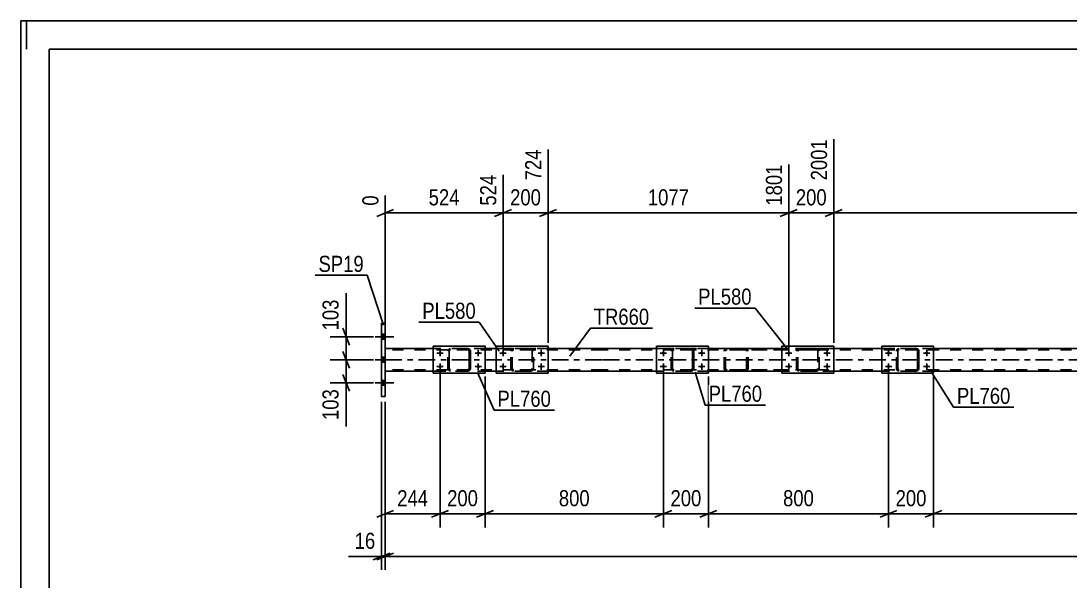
# Model space of a CAD drawing. Header units: millimetres. Extents: x -49 to 792, y -420 to 174.
# Drawn here: x -49.1 to 137.5, y 74.2 to 173.7 of the extents above; entities that cross this region are included whole.
import ezdxf

# ---------------------------------------------------------------- set-up
doc = ezdxf.new("R2010")
doc.units = ezdxf.units.MM
doc.linetypes.add('DXK_LINE_DOT2', pattern=[3.9198, 1.9599, -1.9599])
doc.linetypes.add('DXK_LINE_DOT3', pattern=[5.9187, 2.979, -0.9799, 0.9799, -0.9799])
doc.styles.add('Arial Narrow', font='ARIALN.TTF', dxfattribs={"height": 0.2})

# ---------------------------------------------------------------- blocks, each defined once
blk = doc.blocks.new('Unknown-122570535-1133')
at = {"color": 5, "linetype": 'Continuous'}
for p, q in [((791.91, 173.75), (-49.09, 173.75)), ((-49.09, 173.75), (-49.09, -420.25)), ((-48.09, 168.75), (-48.09, 173.75)), ((786.91, 168.75), (-44.09, 168.75)), ((-44.09, 168.75), (-44.09, -415.25))]:
    blk.add_line(p, q, dxfattribs=at)
blk = doc.blocks.new('Part-122570535-3945 - 3943')
at = {"color": 7, "linetype": 'DXK_LINE_DOT2'}
for p, q in [((37.96, 115.04), (38, 115.22)), ((38, 115.22), (37.96, 115.04)), ((37.96, 112), (37.96, 115.04)), ((38.2, 115.04), (38.22, 115.13)), ((38.2, 112), (38.2, 115.04)), ((38.22, 115.13), (38.27, 115.21)), ((38.26, 115.48), (38.44, 115.52)), ((38.44, 115.52), (38.26, 115.48)), ((38.27, 115.21), (38.35, 115.26)), ((38.35, 115.26), (38.44, 115.28)), ((41.48, 115.52), (38.44, 115.52)), ((41.48, 115.28), (38.44, 115.28)), ((41.48, 115.52), (41.67, 115.48)), ((41.67, 115.48), (41.48, 115.52)), ((41.48, 115.28), (41.58, 115.26)), ((41.58, 115.26), (41.65, 115.21)), ((41.65, 115.21), (41.71, 115.13)), ((41.71, 115.13), (41.72, 115.04)), ((41.72, 115.04), (41.72, 112)), ((41.93, 115.22), (41.96, 115.04)), ((41.96, 115.04), (41.93, 115.22)), ((41.96, 112), (41.96, 115.04)), ((38, 111.81), (37.96, 112)), ((37.96, 112), (38, 111.81)), ((38.22, 111.91), (38.2, 112)), ((41.72, 112), (41.71, 111.91)), ((41.96, 112), (41.93, 111.81)), ((41.93, 111.81), (41.96, 112)), ((38.27, 111.83), (38.22, 111.91)), ((38.44, 111.52), (38.26, 111.55)), ((38.26, 111.55), (38.44, 111.52)), ((38.35, 111.78), (38.27, 111.83)), ((38.44, 111.76), (38.35, 111.78)), ((41.48, 111.76), (38.44, 111.76)), ((41.48, 111.52), (38.44, 111.52)), ((41.58, 111.78), (41.48, 111.76)), ((41.67, 111.55), (41.48, 111.52)), ((41.48, 111.52), (41.67, 111.55)), ((41.65, 111.83), (41.58, 111.78)), ((41.71, 111.91), (41.65, 111.83))]:
    blk.add_line(p, q, dxfattribs=at)
at = {"color": 7, "linetype": 'DXK_LINE_DOT3'}
blk.add_line((39.96, 113.52), (39.96, 113.52), dxfattribs=at)
at = {"color": 7, "linetype": 'DXK_LINE_DOT2'}
for centre, start, end in [((38.44, 115.04), 112.5, 157.5), ((38.44, 115.04), 112.5, 157.5), ((41.48, 115.04), 22.5, 67.5), ((41.48, 115.04), 22.5, 67.5), ((38.44, 112), 202.5, 247.5), ((38.44, 112), 202.5, 247.5), ((41.48, 112), 292.5, 337.5), ((41.48, 112), 292.5, 337.5)]:
    blk.add_arc(centre, 0.48, start, end, dxfattribs=at)
blk = doc.blocks.new('Part-122570535-3994 - 3943')
at = {"color": 2, "linetype": 'Continuous'}
for p, q in [((86.13, 115.92), (86.13, 111.12)), ((86.13, 115.92), (95.33, 115.92)), ((95.33, 115.92), (95.33, 111.12)), ((86.13, 111.12), (95.33, 111.12))]:
    blk.add_line(p, q, dxfattribs=at)
blk = doc.blocks.new('Part-122570535-3995 - 3943')
at = {"color": 7, "linetype": 'DXK_LINE_DOT2'}
for p, q in [((88.73, 115.04), (88.77, 115.22)), ((88.77, 115.22), (88.73, 115.04)), ((88.73, 112), (88.73, 115.04)), ((88.97, 115.04), (88.99, 115.13)), ((88.97, 112), (88.97, 115.04)), ((88.99, 115.13), (89.04, 115.21)), ((89.03, 115.48), (89.21, 115.52)), ((89.21, 115.52), (89.03, 115.48)), ((89.04, 115.21), (89.12, 115.26)), ((89.12, 115.26), (89.21, 115.28)), ((92.25, 115.52), (89.21, 115.52)), ((92.25, 115.28), (89.21, 115.28)), ((92.25, 115.52), (92.43, 115.48)), ((92.43, 115.48), (92.25, 115.52)), ((92.25, 115.28), (92.34, 115.26)), ((92.34, 115.26), (92.42, 115.21)), ((92.42, 115.21), (92.47, 115.13)), ((92.47, 115.13), (92.49, 115.04)), ((92.49, 115.04), (92.49, 112)), ((92.69, 115.22), (92.73, 115.04)), ((92.73, 115.04), (92.69, 115.22)), ((92.73, 112), (92.73, 115.04)), ((88.77, 111.81), (88.73, 112)), ((88.73, 112), (88.77, 111.81)), ((88.99, 111.91), (88.97, 112)), ((92.49, 112), (92.47, 111.91)), ((92.73, 112), (92.69, 111.81)), ((92.69, 111.81), (92.73, 112)), ((89.04, 111.83), (88.99, 111.91)), ((89.21, 111.52), (89.03, 111.55)), ((89.03, 111.55), (89.21, 111.52)), ((89.12, 111.78), (89.04, 111.83)), ((89.21, 111.76), (89.12, 111.78)), ((92.25, 111.76), (89.21, 111.76)), ((92.25, 111.52), (89.21, 111.52)), ((92.34, 111.78), (92.25, 111.76)), ((92.43, 111.55), (92.25, 111.52)), ((92.25, 111.52), (92.43, 111.55)), ((92.42, 111.83), (92.34, 111.78)), ((92.47, 111.91), (92.42, 111.83))]:
    blk.add_line(p, q, dxfattribs=at)
at = {"color": 7, "linetype": 'DXK_LINE_DOT3'}
blk.add_line((90.73, 113.52), (90.73, 113.52), dxfattribs=at)
at = {"color": 7, "linetype": 'DXK_LINE_DOT2'}
for centre, start, end in [((89.21, 115.04), 112.5, 157.5), ((89.21, 115.04), 112.5, 157.5), ((92.25, 115.04), 22.5, 67.5), ((92.25, 115.04), 22.5, 67.5), ((89.21, 112), 202.5, 247.5), ((89.21, 112), 202.5, 247.5), ((92.25, 112), 292.5, 337.5), ((92.25, 112), 292.5, 337.5)]:
    blk.add_arc(centre, 0.48, start, end, dxfattribs=at)
blk = doc.blocks.new('Bolt-122570535-4012 - 3943')
at = {"linetype": 'Continuous'}
for points in [[(104.78, 114.72), (104.78, 114.78), (104.8, 114.83), (104.83, 114.88), (104.87, 114.93), (104.92, 114.96), (104.97, 114.98), (105.03, 115), (105.09, 115), (105.14, 114.98), (105.2, 114.96), (105.24, 114.93), (105.28, 114.88), (105.31, 114.83), (105.33, 114.78), (105.34, 114.72), (105.33, 114.66), (105.31, 114.6), (105.28, 114.55), (105.24, 114.51), (105.2, 114.48), (105.14, 114.45), (105.09, 114.44), (105.03, 114.44), (104.97, 114.45), (104.92, 114.48), (104.87, 114.51), (104.83, 114.55), (104.8, 114.6), (104.78, 114.66)], [(111.58, 114.72), (111.58, 114.78), (111.6, 114.83), (111.63, 114.88), (111.67, 114.93), (111.72, 114.96), (111.77, 114.98), (111.83, 115), (111.89, 115), (111.94, 114.98), (112, 114.96), (112.04, 114.93), (112.08, 114.88), (112.11, 114.83), (112.13, 114.78), (112.14, 114.72), (112.13, 114.66), (112.11, 114.6), (112.08, 114.55), (112.04, 114.51), (112, 114.48), (111.94, 114.45), (111.89, 114.44), (111.83, 114.44), (111.77, 114.45), (111.72, 114.48), (111.67, 114.51), (111.63, 114.55), (111.6, 114.6), (111.58, 114.66)], [(104.78, 112.32), (104.78, 112.38), (104.8, 112.43), (104.83, 112.48), (104.87, 112.53), (104.92, 112.56), (104.97, 112.58), (105.03, 112.6), (105.09, 112.6), (105.14, 112.58), (105.2, 112.56), (105.24, 112.53), (105.28, 112.48), (105.31, 112.43), (105.33, 112.38), (105.34, 112.32), (105.33, 112.26), (105.31, 112.2), (105.28, 112.15), (105.24, 112.11), (105.2, 112.08), (105.14, 112.05), (105.09, 112.04), (105.03, 112.04), (104.97, 112.05), (104.92, 112.08), (104.87, 112.11), (104.83, 112.15), (104.8, 112.2), (104.78, 112.26)], [(111.58, 112.32), (111.58, 112.38), (111.6, 112.43), (111.63, 112.48), (111.67, 112.53), (111.72, 112.56), (111.77, 112.58), (111.83, 112.6), (111.89, 112.6), (111.94, 112.58), (112, 112.56), (112.04, 112.53), (112.08, 112.48), (112.11, 112.43), (112.13, 112.38), (112.14, 112.32), (112.13, 112.26), (112.11, 112.2), (112.08, 112.15), (112.04, 112.11), (112, 112.08), (111.94, 112.05), (111.89, 112.04), (111.83, 112.04), (111.77, 112.05), (111.72, 112.08), (111.67, 112.11), (111.63, 112.15), (111.6, 112.2), (111.58, 112.26)]]:
    blk.add_hatch(color=1, dxfattribs=at).paths.add_polyline_path(points)
at = {"color": 1, "linetype": 'Continuous'}
for p, q in [((105.62, 114.72), (104.5, 114.72)), ((105.06, 115.28), (105.06, 114.16)), ((112.42, 114.72), (111.3, 114.72)), ((111.86, 115.28), (111.86, 114.16)), ((105.62, 112.32), (104.5, 112.32)), ((105.06, 112.88), (105.06, 111.76)), ((112.42, 112.32), (111.3, 112.32)), ((111.86, 112.88), (111.86, 111.76))]:
    blk.add_line(p, q, dxfattribs=at)
blk = doc.blocks.new('Part-122570535-4024 - 3943')
at = {"color": 2, "linetype": 'Continuous'}
for p, q in [((103.86, 111.12), (103.86, 115.92)), ((103.86, 115.92), (103.86, 115.92)), ((103.86, 115.92), (113.06, 115.92)), ((113.06, 115.92), (113.06, 111.12)), ((103.86, 111.12), (103.86, 111.12)), ((113.06, 111.12), (103.86, 111.12))]:
    blk.add_line(p, q, dxfattribs=at)
at = {"color": 7, "linetype": 'DXK_LINE_DOT2'}
for p, q in [((103.86, 115.92), (103.86, 111.12)), ((103.86, 115.92), (103.86, 115.92)), ((113.06, 111.12), (113.06, 115.92)), ((103.86, 111.12), (103.86, 111.12))]:
    blk.add_line(p, q, dxfattribs=at)
blk = doc.blocks.new('Part-122570535-4049 - 3943')
at = {"color": 2, "linetype": 'Continuous'}
for p, q in [((35.36, 115.92), (35.36, 111.12)), ((35.36, 115.92), (44.56, 115.92)), ((44.56, 115.92), (44.56, 111.12)), ((35.36, 111.12), (44.56, 111.12))]:
    blk.add_line(p, q, dxfattribs=at)
blk = doc.blocks.new('Bolt-122570535-4122 - 3943')
at = {"linetype": 'Continuous'}
for points in [[(25.09, 114.72), (25.1, 114.78), (25.12, 114.83), (25.14, 114.88), (25.18, 114.93), (25.23, 114.96), (25.28, 114.98), (25.34, 115), (25.4, 115), (25.46, 114.98), (25.51, 114.96), (25.56, 114.93), (25.6, 114.88), (25.63, 114.83), (25.65, 114.78), (25.65, 114.72), (25.65, 114.66), (25.63, 114.6), (25.6, 114.55), (25.56, 114.51), (25.51, 114.48), (25.46, 114.45), (25.4, 114.44), (25.34, 114.44), (25.28, 114.45), (25.23, 114.48), (25.18, 114.51), (25.14, 114.55), (25.12, 114.6), (25.1, 114.66)], [(31.89, 114.72), (31.9, 114.78), (31.92, 114.83), (31.94, 114.88), (31.98, 114.93), (32.03, 114.96), (32.08, 114.98), (32.14, 115), (32.2, 115), (32.26, 114.98), (32.31, 114.96), (32.36, 114.93), (32.4, 114.88), (32.43, 114.83), (32.45, 114.78), (32.45, 114.72), (32.45, 114.66), (32.43, 114.6), (32.4, 114.55), (32.36, 114.51), (32.31, 114.48), (32.26, 114.45), (32.2, 114.44), (32.14, 114.44), (32.08, 114.45), (32.03, 114.48), (31.98, 114.51), (31.94, 114.55), (31.92, 114.6), (31.9, 114.66)], [(25.09, 112.32), (25.1, 112.38), (25.12, 112.43), (25.14, 112.48), (25.18, 112.53), (25.23, 112.56), (25.28, 112.58), (25.34, 112.6), (25.4, 112.6), (25.46, 112.58), (25.51, 112.56), (25.56, 112.53), (25.6, 112.48), (25.63, 112.43), (25.65, 112.38), (25.65, 112.32), (25.65, 112.26), (25.63, 112.2), (25.6, 112.15), (25.56, 112.11), (25.51, 112.08), (25.46, 112.05), (25.4, 112.04), (25.34, 112.04), (25.28, 112.05), (25.23, 112.08), (25.18, 112.11), (25.14, 112.15), (25.12, 112.2), (25.1, 112.26)], [(31.89, 112.32), (31.9, 112.38), (31.92, 112.43), (31.94, 112.48), (31.98, 112.53), (32.03, 112.56), (32.08, 112.58), (32.14, 112.6), (32.2, 112.6), (32.26, 112.58), (32.31, 112.56), (32.36, 112.53), (32.4, 112.48), (32.43, 112.43), (32.45, 112.38), (32.45, 112.32), (32.45, 112.26), (32.43, 112.2), (32.4, 112.15), (32.36, 112.11), (32.31, 112.08), (32.26, 112.05), (32.2, 112.04), (32.14, 112.04), (32.08, 112.05), (32.03, 112.08), (31.98, 112.11), (31.94, 112.15), (31.92, 112.2), (31.9, 112.26)]]:
    blk.add_hatch(color=1, dxfattribs=at).paths.add_polyline_path(points)
at = {"color": 1, "linetype": 'Continuous'}
for p, q in [((25.93, 114.72), (24.81, 114.72)), ((25.37, 115.28), (25.37, 114.16)), ((32.73, 114.72), (31.61, 114.72)), ((32.17, 115.28), (32.17, 114.16)), ((25.93, 112.32), (24.81, 112.32)), ((25.37, 112.88), (25.37, 111.76)), ((32.73, 112.32), (31.61, 112.32)), ((32.17, 112.88), (32.17, 111.76))]:
    blk.add_line(p, q, dxfattribs=at)
blk = doc.blocks.new('Bolt-122570535-4123 - 3943')
at = {"linetype": 'Continuous'}
for points in [[(36.56, 114.44, -1), (36.56, 115, -1)], [(43.36, 114.44, -1), (43.36, 115, -1)], [(36.56, 112.04, -1), (36.56, 112.6, -1)], [(43.36, 112.04, -1), (43.36, 112.6, -1)]]:
    blk.add_hatch(color=1, dxfattribs=at).paths.add_polyline_path(points)
at = {"color": 1, "linetype": 'Continuous'}
for p, q in [((37.12, 114.72), (36, 114.72)), ((36.56, 115.28), (36.56, 114.16)), ((43.92, 114.72), (42.8, 114.72)), ((43.36, 115.28), (43.36, 114.16)), ((37.12, 112.32), (36, 112.32)), ((36.56, 112.88), (36.56, 111.76)), ((43.92, 112.32), (42.8, 112.32)), ((43.36, 112.88), (43.36, 111.76))]:
    blk.add_line(p, q, dxfattribs=at)
blk = doc.blocks.new('Bolt-122570535-4124 - 3943')
at = {"linetype": 'Continuous'}
for points in [[(64.78, 114.72), (64.79, 114.78), (64.81, 114.83), (64.84, 114.88), (64.88, 114.93), (64.92, 114.96), (64.98, 114.98), (65.03, 115), (65.09, 115), (65.15, 114.98), (65.2, 114.96), (65.25, 114.93), (65.29, 114.88), (65.32, 114.83), (65.34, 114.78), (65.34, 114.72), (65.34, 114.66), (65.32, 114.6), (65.29, 114.55), (65.25, 114.51), (65.2, 114.48), (65.15, 114.45), (65.09, 114.44), (65.03, 114.44), (64.98, 114.45), (64.92, 114.48), (64.88, 114.51), (64.84, 114.55), (64.81, 114.6), (64.79, 114.66)], [(71.58, 114.72), (71.59, 114.78), (71.61, 114.83), (71.64, 114.88), (71.68, 114.93), (71.72, 114.96), (71.78, 114.98), (71.83, 115), (71.89, 115), (71.95, 114.98), (72, 114.96), (72.05, 114.93), (72.09, 114.88), (72.12, 114.83), (72.14, 114.78), (72.14, 114.72), (72.14, 114.66), (72.12, 114.6), (72.09, 114.55), (72.05, 114.51), (72, 114.48), (71.95, 114.45), (71.89, 114.44), (71.83, 114.44), (71.78, 114.45), (71.72, 114.48), (71.68, 114.51), (71.64, 114.55), (71.61, 114.6), (71.59, 114.66)], [(64.78, 112.32), (64.79, 112.38), (64.81, 112.43), (64.84, 112.48), (64.88, 112.53), (64.92, 112.56), (64.98, 112.58), (65.03, 112.6), (65.09, 112.6), (65.15, 112.58), (65.2, 112.56), (65.25, 112.53), (65.29, 112.48), (65.32, 112.43), (65.34, 112.38), (65.34, 112.32), (65.34, 112.26), (65.32, 112.2), (65.29, 112.15), (65.25, 112.11), (65.2, 112.08), (65.15, 112.05), (65.09, 112.04), (65.03, 112.04), (64.98, 112.05), (64.92, 112.08), (64.88, 112.11), (64.84, 112.15), (64.81, 112.2), (64.79, 112.26)], [(71.58, 112.32), (71.59, 112.38), (71.61, 112.43), (71.64, 112.48), (71.68, 112.53), (71.72, 112.56), (71.78, 112.58), (71.83, 112.6), (71.89, 112.6), (71.95, 112.58), (72, 112.56), (72.05, 112.53), (72.09, 112.48), (72.12, 112.43), (72.14, 112.38), (72.14, 112.32), (72.14, 112.26), (72.12, 112.2), (72.09, 112.15), (72.05, 112.11), (72, 112.08), (71.95, 112.05), (71.89, 112.04), (71.83, 112.04), (71.78, 112.05), (71.72, 112.08), (71.68, 112.11), (71.64, 112.15), (71.61, 112.2), (71.59, 112.26)]]:
    blk.add_hatch(color=1, dxfattribs=at).paths.add_polyline_path(points)
at = {"color": 1, "linetype": 'Continuous'}
for p, q in [((65.62, 114.72), (64.5, 114.72)), ((65.06, 115.28), (65.06, 114.16)), ((72.42, 114.72), (71.3, 114.72)), ((71.86, 115.28), (71.86, 114.16)), ((65.62, 112.32), (64.5, 112.32)), ((65.06, 112.88), (65.06, 111.76)), ((72.42, 112.32), (71.3, 112.32)), ((71.86, 112.88), (71.86, 111.76))]:
    blk.add_line(p, q, dxfattribs=at)
blk = doc.blocks.new('Bolt-122570535-4125 - 3943')
at = {"linetype": 'Continuous'}
for points in [[(87.33, 114.44, -1), (87.33, 115, -1)], [(94.13, 114.44, -1), (94.13, 115, -1)], [(87.33, 112.04, -1), (87.33, 112.6, -1)], [(94.13, 112.04, -1), (94.13, 112.6, -1)]]:
    blk.add_hatch(color=1, dxfattribs=at).paths.add_polyline_path(points)
at = {"color": 1, "linetype": 'Continuous'}
for p, q in [((87.89, 114.72), (86.77, 114.72)), ((87.33, 115.28), (87.33, 114.16)), ((94.69, 114.72), (93.57, 114.72)), ((94.13, 115.28), (94.13, 114.16)), ((87.89, 112.32), (86.77, 112.32)), ((87.33, 112.88), (87.33, 111.76)), ((94.69, 112.32), (93.57, 112.32)), ((94.13, 112.88), (94.13, 111.76))]:
    blk.add_line(p, q, dxfattribs=at)
blk = doc.blocks.new('Bolt-122570535-4149 - 3943')
at = {"linetype": 'Continuous'}
for points in [[(15.62, 117.18), (15.62, 118.06), (14.98, 118.06), (14.98, 117.18)], [(15.62, 117.18), (15.62, 118.06), (14.98, 118.06), (14.98, 117.18)], [(15.62, 117.18), (15.62, 118.06), (14.98, 118.06), (14.98, 117.18)], [(15.62, 113.08), (15.62, 113.96), (14.98, 113.96), (14.98, 113.08)], [(15.62, 113.08), (15.62, 113.96), (14.98, 113.96), (14.98, 113.08)], [(15.62, 108.98), (15.62, 109.86), (14.98, 109.86), (14.98, 108.98)], [(15.62, 108.98), (15.62, 109.86), (14.98, 109.86), (14.98, 108.98)], [(15.62, 108.98), (15.62, 109.86), (14.98, 109.86), (14.98, 108.98)]]:
    blk.add_hatch(color=1, dxfattribs=at).paths.add_polyline_path(points)
at = {"color": 1, "linetype": 'Continuous'}
for p, q in [((13.82, 117.62), (17.14, 117.62)), ((13.82, 117.62), (17.14, 117.62)), ((13.82, 117.62), (17.14, 117.62)), ((14.98, 118.06), (15.62, 118.06)), ((14.98, 118.06), (15.62, 118.06)), ((14.98, 118.06), (15.62, 118.06)), ((14.98, 117.18), (15.62, 117.18)), ((14.98, 117.18), (15.62, 117.18)), ((14.98, 117.18), (15.62, 117.18)), ((14.98, 113.96), (15.62, 113.96)), ((14.98, 113.96), (15.62, 113.96)), ((13.82, 113.52), (17.14, 113.52)), ((13.82, 113.52), (17.14, 113.52)), ((14.98, 113.08), (15.62, 113.08)), ((14.98, 113.08), (15.62, 113.08)), ((13.82, 109.42), (17.14, 109.42)), ((13.82, 109.42), (17.14, 109.42)), ((13.82, 109.42), (17.14, 109.42)), ((14.98, 109.86), (15.62, 109.86)), ((14.98, 109.86), (15.62, 109.86)), ((14.98, 109.86), (15.62, 109.86)), ((14.98, 108.98), (15.62, 108.98)), ((14.98, 108.98), (15.62, 108.98)), ((14.98, 108.98), (15.62, 108.98))]:
    blk.add_line(p, q, dxfattribs=at)
blk = doc.blocks.new('Part-122570535-4178 - 3943')
at = {"color": 2, "linetype": 'Continuous'}
for p, q in [((14.98, 120.02), (15.62, 120.02)), ((14.98, 107.02), (14.98, 120.02)), ((15.62, 120.02), (15.62, 107.02)), ((15.62, 107.02), (14.98, 107.02))]:
    blk.add_line(p, q, dxfattribs=at)
blk = doc.blocks.new('Part-122570535-4179 - 3943')
at = {"color": 7, "linetype": 'DXK_LINE_DOT2'}
for p, q in [((75.88, 115.21), (75.85, 115.04)), ((75.85, 112), (75.85, 115.04)), ((75.89, 115.22), (75.88, 115.21)), ((76.1, 115.04), (76.12, 115.13)), ((76.1, 112), (76.1, 115.04)), ((76.12, 115.13), (76.18, 115.21)), ((76.36, 115.52), (76.16, 115.48)), ((76.18, 115.21), (76.26, 115.26)), ((76.26, 115.26), (76.36, 115.28)), ((91.35, 115.52), (76.36, 115.52)), ((91.35, 115.28), (76.36, 115.28)), ((79.79, 115.48), (79.59, 115.52)), ((79.59, 115.28), (79.69, 115.26)), ((79.69, 115.26), (79.77, 115.21)), ((79.77, 115.21), (79.83, 115.13)), ((79.83, 115.13), (79.85, 115.04)), ((79.85, 112), (79.85, 115.04)), ((80.07, 115.21), (80.07, 115.22)), ((80.11, 115.04), (80.07, 115.21)), ((80.11, 112), (80.11, 115.04)), ((75.85, 112), (75.87, 111.91)), ((76.12, 111.91), (76.1, 112)), ((79.85, 112), (79.83, 111.91)), ((80.09, 111.91), (80.11, 112)), ((75.87, 111.91), (75.89, 111.81)), ((76.18, 111.83), (76.12, 111.91)), ((76.16, 111.56), (76.36, 111.52)), ((76.26, 111.78), (76.18, 111.83)), ((76.36, 111.76), (76.26, 111.78)), ((91.35, 111.76), (76.36, 111.76)), ((91.35, 111.52), (76.36, 111.52)), ((79.69, 111.78), (79.59, 111.76)), ((79.59, 111.52), (79.79, 111.56)), ((79.77, 111.83), (79.69, 111.78)), ((79.83, 111.91), (79.77, 111.83)), ((80.07, 111.81), (80.09, 111.91))]:
    blk.add_line(p, q, dxfattribs=at)
for centre, start, end in [((76.34, 115.02), 110.7583, 155.68), ((79.61, 115.02), 24.32, 69.2417), ((76.34, 112.02), 204.32, 249.2417), ((79.61, 112.02), 290.7583, 335.68)]:
    blk.add_arc(centre, 0.496, start, end, dxfattribs=at)
blk = doc.blocks.new('Part-122570535-4210 - 3943')
at = {"color": 2, "linetype": 'Continuous'}
for p, q in [((24.17, 115.52), (15.62, 115.52)), ((35.36, 115.52), (33.37, 115.52)), ((54.16, 115.52), (44.56, 115.52)), ((63.86, 115.52), (54.26, 115.52)), ((86.13, 115.52), (73.06, 115.52)), ((103.86, 115.52), (95.33, 115.52)), ((140.29, 115.52), (113.06, 115.52)), ((15.62, 111.52), (24.17, 111.52)), ((35.36, 111.52), (33.37, 111.52)), ((54.16, 111.52), (44.56, 111.52)), ((63.86, 111.52), (54.26, 111.52)), ((86.13, 111.52), (73.06, 111.52)), ((103.86, 111.52), (95.33, 111.52)), ((140.29, 111.52), (113.06, 111.52))]:
    blk.add_line(p, q, dxfattribs=at)
at = {"color": 7, "linetype": 'DXK_LINE_DOT2'}
for p, q in [((15.62, 111.52), (15.62, 115.52)), ((54.16, 115.28), (15.62, 115.28)), ((33.37, 115.52), (24.17, 115.52)), ((54.16, 115.52), (35.36, 115.52)), ((44.56, 115.52), (35.36, 115.52)), ((709.84, 115.52), (54.26, 115.52)), ((709.84, 115.28), (54.26, 115.28)), ((73.06, 115.52), (63.86, 115.52)), ((95.33, 115.52), (86.13, 115.52)), ((113.06, 115.52), (103.86, 115.52)), ((54.16, 111.76), (15.62, 111.76)), ((30.29, 111.52), (24.17, 111.52)), ((24.17, 111.52), (33.37, 111.52)), ((44.56, 111.52), (35.36, 111.52)), ((709.84, 111.76), (54.26, 111.76)), ((73.06, 111.52), (63.86, 111.52)), ((95.33, 111.52), (86.13, 111.52)), ((113.06, 111.52), (103.86, 111.52))]:
    blk.add_line(p, q, dxfattribs=at)
at = {"color": 7, "linetype": 'DXK_LINE_DOT3'}
for p, q in [((15.62, 113.52), (54.16, 113.52)), ((54.26, 113.52), (709.84, 113.52))]:
    blk.add_line(p, q, dxfattribs=at)
blk = doc.blocks.new('Part-122570535-4240 - 3943')
at = {"color": 7, "linetype": 'DXK_LINE_DOT2'}
for p, q in [((26.77, 115.04), (26.8, 115.22)), ((26.81, 115.22), (26.77, 115.04)), ((26.77, 112), (26.77, 115.04)), ((26.77, 115.04), (26.77, 115.04)), ((26.77, 112), (26.77, 115.04)), ((27.01, 115.04), (27.03, 115.13)), ((27.02, 115.13), (27.01, 115.04)), ((27.01, 112), (27.01, 115.04)), ((27.01, 115.04), (27.01, 115.04)), ((27.01, 115.04), (27.01, 112)), ((27.08, 115.21), (27.02, 115.13)), ((27.03, 115.13), (27.08, 115.21)), ((27.06, 115.48), (27.25, 115.52)), ((27.06, 115.48), (27.07, 115.48)), ((27.25, 115.52), (27.07, 115.48)), ((27.08, 115.21), (27.16, 115.26)), ((27.15, 115.26), (27.08, 115.21)), ((27.25, 115.28), (27.15, 115.26)), ((27.16, 115.26), (27.25, 115.28)), ((30.29, 115.52), (27.25, 115.52)), ((30.29, 115.28), (27.25, 115.28)), ((30.29, 115.52), (30.47, 115.48)), ((30.47, 115.48), (30.29, 115.52)), ((30.29, 115.28), (30.38, 115.26)), ((30.38, 115.26), (30.29, 115.28)), ((30.38, 115.26), (30.38, 115.26)), ((30.38, 115.26), (30.46, 115.21)), ((30.46, 115.21), (30.38, 115.26)), ((30.46, 115.21), (30.51, 115.13)), ((30.51, 115.13), (30.46, 115.21)), ((30.51, 115.13), (30.53, 115.04)), ((30.53, 115.04), (30.51, 115.13)), ((30.53, 112), (30.53, 115.04)), ((30.53, 115.04), (30.53, 115.04)), ((30.53, 115.04), (30.53, 112)), ((30.73, 115.22), (30.77, 115.04)), ((30.77, 115.04), (30.73, 115.22)), ((30.77, 112), (30.77, 115.04)), ((30.77, 115.04), (30.77, 115.04)), ((30.77, 115.04), (30.77, 112)), ((26.77, 112), (26.77, 112)), ((26.8, 111.81), (26.77, 112)), ((26.77, 112), (26.81, 111.81)), ((27.01, 112), (27.01, 112)), ((27.03, 111.91), (27.01, 112)), ((27.01, 112), (27.02, 111.91)), ((30.53, 112), (30.51, 111.91)), ((30.51, 111.91), (30.53, 112)), ((30.53, 112), (30.53, 112)), ((30.77, 112), (30.73, 111.81)), ((30.73, 111.81), (30.77, 112)), ((30.77, 112), (30.77, 112)), ((27.02, 111.91), (27.08, 111.83)), ((27.08, 111.83), (27.03, 111.91)), ((27.06, 111.56), (27.07, 111.56)), ((27.25, 111.52), (27.06, 111.56)), ((27.07, 111.56), (27.25, 111.52)), ((27.16, 111.78), (27.08, 111.83)), ((27.08, 111.83), (27.15, 111.78)), ((27.15, 111.78), (27.25, 111.76)), ((27.25, 111.76), (27.16, 111.78)), ((30.29, 111.76), (27.25, 111.76)), ((30.29, 111.52), (27.25, 111.52)), ((30.38, 111.78), (30.29, 111.76)), ((30.29, 111.76), (30.38, 111.78)), ((30.47, 111.56), (30.29, 111.52)), ((30.29, 111.52), (30.47, 111.56)), ((30.46, 111.83), (30.38, 111.78)), ((30.38, 111.78), (30.46, 111.83)), ((30.38, 111.78), (30.38, 111.78)), ((30.51, 111.91), (30.46, 111.83)), ((30.46, 111.83), (30.51, 111.91))]:
    blk.add_line(p, q, dxfattribs=at)
at = {"color": 7, "linetype": 'DXK_LINE_DOT3'}
blk.add_line((28.77, 113.52), (28.76, 113.52), dxfattribs=at)
at = {"color": 7, "linetype": 'DXK_LINE_DOT2'}
for centre, start, end in [((27.25, 115.04), 112.5, 157.5), ((27.25, 115.04), 112.5, 157.5), ((30.29, 115.04), 22.5, 67.5), ((30.29, 115.04), 22.5, 67.5), ((27.25, 112), 202.5, 247.5), ((27.25, 112), 202.5, 247.5), ((30.29, 112), 292.5, 337.5), ((30.29, 112), 292.5, 337.5)]:
    blk.add_arc(centre, 0.48, start, end, dxfattribs=at)
blk = doc.blocks.new('Part-122570535-4241 - 3943')
at = {"color": 2, "linetype": 'Continuous'}
for p, q in [((24.17, 111.12), (24.17, 115.92)), ((24.17, 115.92), (24.17, 115.92)), ((24.17, 115.92), (33.37, 115.92)), ((33.37, 115.92), (33.37, 111.12)), ((24.17, 111.12), (24.17, 111.12)), ((33.37, 111.12), (24.17, 111.12))]:
    blk.add_line(p, q, dxfattribs=at)
at = {"color": 7, "linetype": 'DXK_LINE_DOT2'}
for p, q in [((24.17, 115.92), (24.17, 111.12)), ((24.17, 115.92), (24.17, 115.92)), ((33.37, 111.12), (33.37, 115.92)), ((24.17, 111.12), (24.17, 111.12))]:
    blk.add_line(p, q, dxfattribs=at)
blk = doc.blocks.new('Part-122570535-4242 - 3943')
at = {"color": 7, "linetype": 'DXK_LINE_DOT2'}
for p, q in [((66.46, 115.04), (66.5, 115.22)), ((66.5, 115.22), (66.46, 115.04)), ((66.46, 112), (66.46, 115.04)), ((66.46, 115.04), (66.46, 115.04)), ((66.46, 112), (66.46, 115.04)), ((66.7, 115.04), (66.72, 115.13)), ((66.72, 115.13), (66.7, 115.04)), ((66.7, 112), (66.7, 115.04)), ((66.7, 115.04), (66.7, 115.04)), ((66.7, 115.04), (66.7, 112)), ((66.72, 115.13), (66.77, 115.21)), ((66.77, 115.21), (66.72, 115.13)), ((66.76, 115.48), (66.94, 115.52)), ((66.94, 115.52), (66.76, 115.48)), ((66.76, 115.48), (66.76, 115.48)), ((66.77, 115.21), (66.85, 115.26)), ((66.85, 115.26), (66.77, 115.21)), ((66.85, 115.26), (66.94, 115.28)), ((66.94, 115.28), (66.85, 115.26)), ((69.98, 115.52), (66.94, 115.52)), ((69.98, 115.28), (66.94, 115.28)), ((69.98, 115.52), (70.16, 115.48)), ((70.17, 115.48), (69.98, 115.52)), ((69.98, 115.28), (70.08, 115.26)), ((70.07, 115.26), (69.98, 115.28)), ((70.07, 115.26), (70.08, 115.26)), ((70.15, 115.21), (70.07, 115.26)), ((70.08, 115.26), (70.15, 115.21)), ((70.15, 115.21), (70.21, 115.13)), ((70.2, 115.13), (70.15, 115.21)), ((70.22, 115.04), (70.2, 115.13)), ((70.21, 115.13), (70.22, 115.04)), ((70.22, 112), (70.22, 115.04)), ((70.22, 115.04), (70.22, 115.04)), ((70.22, 115.04), (70.22, 112)), ((70.42, 115.22), (70.46, 115.04)), ((70.46, 115.04), (70.43, 115.22)), ((70.46, 112), (70.46, 115.04)), ((70.46, 115.04), (70.46, 115.04)), ((70.46, 115.04), (70.46, 112)), ((66.46, 112), (66.46, 112)), ((66.5, 111.81), (66.46, 112)), ((66.46, 112), (66.5, 111.81)), ((66.7, 112), (66.7, 112)), ((66.72, 111.91), (66.7, 112)), ((66.7, 112), (66.72, 111.91)), ((70.2, 111.91), (70.22, 112)), ((70.22, 112), (70.21, 111.91)), ((70.22, 112), (70.22, 112)), ((70.46, 112), (70.42, 111.81)), ((70.43, 111.81), (70.46, 112)), ((70.46, 112), (70.46, 112)), ((66.77, 111.83), (66.72, 111.91)), ((66.72, 111.91), (66.77, 111.83)), ((66.76, 111.56), (66.76, 111.56)), ((66.94, 111.52), (66.76, 111.56)), ((66.76, 111.56), (66.94, 111.52)), ((66.85, 111.78), (66.77, 111.83)), ((66.77, 111.83), (66.85, 111.78)), ((66.94, 111.76), (66.85, 111.78)), ((66.85, 111.78), (66.94, 111.76)), ((69.98, 111.76), (66.94, 111.76)), ((69.98, 111.52), (66.94, 111.52)), ((70.08, 111.78), (69.98, 111.76)), ((69.98, 111.76), (70.07, 111.78)), ((70.16, 111.56), (69.98, 111.52)), ((69.98, 111.52), (70.17, 111.56)), ((70.07, 111.78), (70.15, 111.83)), ((70.07, 111.78), (70.08, 111.78)), ((70.15, 111.83), (70.08, 111.78)), ((70.21, 111.91), (70.15, 111.83)), ((70.15, 111.83), (70.2, 111.91))]:
    blk.add_line(p, q, dxfattribs=at)
for centre, start, end in [((66.94, 115.04), 112.5, 157.5), ((66.94, 115.04), 112.5, 157.5), ((69.98, 115.04), 22.5, 67.5), ((69.98, 115.04), 22.5, 67.5), ((66.94, 112), 202.5, 247.5), ((66.94, 112), 202.5, 247.5), ((69.98, 112), 292.5, 337.5), ((69.98, 112), 292.5, 337.5)]:
    blk.add_arc(centre, 0.48, start, end, dxfattribs=at)
blk = doc.blocks.new('Part-122570535-4247 - 3943')
at = {"color": 2, "linetype": 'Continuous'}
for p, q in [((63.86, 111.12), (63.86, 115.92)), ((63.86, 115.92), (63.86, 115.92)), ((63.86, 115.92), (73.06, 115.92)), ((73.06, 115.92), (73.06, 111.12)), ((63.86, 111.12), (63.86, 111.12)), ((73.06, 111.12), (63.86, 111.12))]:
    blk.add_line(p, q, dxfattribs=at)
at = {"color": 7, "linetype": 'DXK_LINE_DOT2'}
for p, q in [((63.86, 115.92), (63.86, 111.12)), ((63.86, 115.92), (63.86, 115.92)), ((73.06, 111.12), (73.06, 115.92)), ((63.86, 111.12), (63.86, 111.12))]:
    blk.add_line(p, q, dxfattribs=at)
blk = doc.blocks.new('Part-122570535-4248 - 3943')
at = {"color": 7, "linetype": 'DXK_LINE_DOT2'}
for p, q in [((106.45, 115.04), (106.49, 115.22)), ((106.45, 115.04), (106.46, 115.04)), ((106.45, 112), (106.45, 115.04)), ((106.49, 115.22), (106.46, 115.04)), ((106.46, 112), (106.46, 115.04)), ((106.71, 115.13), (106.69, 115.04)), ((106.7, 115.04), (106.69, 115.04)), ((106.69, 115.04), (106.69, 112)), ((106.7, 115.04), (106.72, 115.13)), ((106.7, 112), (106.7, 115.04)), ((106.76, 115.21), (106.71, 115.13)), ((106.72, 115.13), (106.77, 115.21)), ((106.75, 115.48), (106.93, 115.52)), ((106.94, 115.52), (106.75, 115.48)), ((106.75, 115.48), (106.75, 115.48)), ((106.84, 115.26), (106.76, 115.21)), ((106.77, 115.21), (106.85, 115.26)), ((106.93, 115.28), (106.84, 115.26)), ((106.85, 115.26), (106.94, 115.28)), ((109.98, 115.52), (106.93, 115.52)), ((109.98, 115.28), (106.93, 115.28)), ((109.97, 115.52), (110.16, 115.48)), ((110.06, 115.26), (109.97, 115.28)), ((110.16, 115.48), (109.98, 115.52)), ((109.98, 115.28), (110.07, 115.26)), ((110.06, 115.26), (110.07, 115.26)), ((110.14, 115.21), (110.06, 115.26)), ((110.07, 115.26), (110.15, 115.21)), ((110.19, 115.13), (110.14, 115.21)), ((110.15, 115.21), (110.2, 115.13)), ((110.21, 115.04), (110.19, 115.13)), ((110.2, 115.13), (110.22, 115.04)), ((110.22, 115.04), (110.21, 115.04)), ((110.21, 115.04), (110.21, 112)), ((110.22, 112), (110.22, 115.04)), ((110.42, 115.22), (110.45, 115.04)), ((110.46, 115.04), (110.42, 115.22)), ((110.46, 115.04), (110.45, 115.04)), ((110.45, 115.04), (110.45, 112)), ((110.46, 112), (110.46, 115.04)), ((106.46, 112), (106.45, 112)), ((106.49, 111.81), (106.45, 112)), ((106.46, 112), (106.49, 111.81)), ((106.69, 112), (106.7, 112)), ((106.69, 112), (106.71, 111.91)), ((106.72, 111.91), (106.7, 112)), ((110.19, 111.91), (110.21, 112)), ((110.22, 112), (110.2, 111.91)), ((110.21, 112), (110.22, 112)), ((110.45, 112), (110.42, 111.81)), ((110.42, 111.81), (110.46, 112)), ((110.45, 112), (110.46, 112)), ((106.71, 111.91), (106.76, 111.83)), ((106.77, 111.83), (106.72, 111.91)), ((106.75, 111.56), (106.75, 111.56)), ((106.93, 111.52), (106.75, 111.56)), ((106.75, 111.56), (106.94, 111.52)), ((106.76, 111.83), (106.84, 111.78)), ((106.85, 111.78), (106.77, 111.83)), ((106.84, 111.78), (106.93, 111.76)), ((106.94, 111.76), (106.85, 111.78)), ((109.98, 111.76), (106.93, 111.76)), ((109.98, 111.52), (106.93, 111.52)), ((109.97, 111.76), (110.06, 111.78)), ((110.16, 111.56), (109.97, 111.52)), ((110.07, 111.78), (109.98, 111.76)), ((109.98, 111.52), (110.16, 111.56)), ((110.06, 111.78), (110.14, 111.83)), ((110.06, 111.78), (110.07, 111.78)), ((110.15, 111.83), (110.07, 111.78)), ((110.14, 111.83), (110.19, 111.91)), ((110.2, 111.91), (110.15, 111.83))]:
    blk.add_line(p, q, dxfattribs=at)
for centre, start, end in [((106.93, 115.04), 112.5, 157.5), ((106.94, 115.04), 112.5, 157.5), ((109.97, 115.04), 22.5, 67.5), ((109.98, 115.04), 22.5, 67.5), ((106.93, 112), 202.5, 247.5), ((106.94, 112), 202.5, 247.5), ((109.97, 112), 292.5, 337.5), ((109.98, 112), 292.5, 337.5)]:
    blk.add_arc(centre, 0.48, start, end, dxfattribs=at)
blk = doc.blocks.new('StraightDimension-122570535-27018 - 3943')
at = {"color": 7, "linetype": 'Continuous'}
for p, q in [((95.33, 116.52), (95.33, 152.73)), ((87.33, 115.72), (87.33, 148.23)), ((85.83, 139.02), (88.83, 140.22)), ((96.83, 140.22), (93.83, 139.02)), ((87.33, 139.62), (95.33, 139.62))]:
    blk.add_line(p, q, dxfattribs=at)
at = {"color": 0}
blk.add_wipeout([(94.67, 140.37), (94.67, 144.57), (87.99, 144.57), (87.99, 140.37)], dxfattribs=at)
at = {"color": 3, "style": 'Arial Narrow'}
blk.add_text('200', height=2.863, dxfattribs=at).set_placement((88.59, 140.97))
at = {"color": 0, "linetype": 'Continuous'}
blk.add_wipeout([(94.73, 153.33), (90.53, 153.33), (90.53, 144.82), (94.73, 144.82)], dxfattribs=at)
at = {"color": 3, "linetype": 'Continuous', "style": 'Arial Narrow'}
blk.add_text('2001', height=2.863, rotation=90.0002, dxfattribs=at).set_placement((94.13, 145.42))
blk = doc.blocks.new('StraightDimension-122570535-9915 - 3943')
at = {"color": 7, "linetype": 'Continuous'}
for p, q in [((15.62, 106.02), (15.62, 76.15)), ((17.12, 79.15), (14.12, 77.95)), ((15.62, 78.55), (709.84, 78.55))]:
    blk.add_line(p, q, dxfattribs=at)
blk = doc.blocks.new('StraightDimension-122570535-33766 - 3943')
at = {"color": 7, "linetype": 'Continuous'}
for p, q in [((105.06, 111.32), (105.06, 83.73)), ((113.06, 110.52), (113.06, 83.73)), ((103.56, 85.53), (106.56, 86.73)), ((105.06, 86.13), (113.06, 86.13)), ((114.56, 86.73), (111.56, 85.53))]:
    blk.add_line(p, q, dxfattribs=at)
at = {"color": 0}
blk.add_wipeout([(112.4, 86.88), (112.4, 91.08), (105.72, 91.08), (105.72, 86.88)], dxfattribs=at)
at = {"color": 3, "style": 'Arial Narrow'}
blk.add_text('200', height=2.863, dxfattribs=at).set_placement((106.32, 87.48))
blk = doc.blocks.new('StraightDimension-122570535-27021 - 3943')
at = {"color": 7, "linetype": 'Continuous'}
for p, q in [((36.56, 115.72), (36.56, 146.4)), ((15.62, 116.52), (15.62, 142.75)), ((17.12, 140.22), (14.12, 139.02)), ((35.06, 139.02), (38.06, 140.22)), ((15.62, 139.62), (36.56, 139.62))]:
    blk.add_line(p, q, dxfattribs=at)
at = {"color": 0, "linetype": 'Continuous'}
for points in [[(35.96, 147), (31.76, 147), (31.76, 140.32), (35.96, 140.32)], [(15.02, 143.35), (10.82, 143.35), (10.82, 140.32), (15.02, 140.32)]]:
    blk.add_wipeout(points, dxfattribs=at)
at = {"color": 0}
blk.add_wipeout([(29.44, 140.37), (29.44, 144.57), (22.75, 144.57), (22.75, 140.37)], dxfattribs=at)
at = {"color": 3, "linetype": 'Continuous', "style": 'Arial Narrow'}
for s, height, p in [('524', 2.863, (35.36, 140.92)), ('0', 2.86, (14.42, 140.92))]:
    blk.add_text(s, height=height, rotation=90.0002, dxfattribs=at).set_placement(p)
at = {"color": 3, "style": 'Arial Narrow'}
blk.add_text('524', height=2.863, dxfattribs=at).set_placement((23.35, 140.97))
blk = doc.blocks.new('StraightDimension-122570535-27019 - 3943')
at = {"color": 7, "linetype": 'Continuous'}
for p, q in [((44.56, 116.52), (44.56, 150.9)), ((87.33, 115.72), (87.33, 148.23)), ((46.06, 140.22), (43.06, 139.02)), ((85.83, 139.02), (88.83, 140.22)), ((44.56, 139.62), (87.33, 139.62))]:
    blk.add_line(p, q, dxfattribs=at)
at = {"color": 0, "linetype": 'Continuous'}
blk.add_wipeout([(86.73, 148.83), (82.53, 148.83), (82.53, 140.32), (86.73, 140.32)], dxfattribs=at)
at = {"color": 0}
blk.add_wipeout([(70.2, 140.37), (70.2, 144.57), (61.69, 144.57), (61.69, 140.37)], dxfattribs=at)
at = {"color": 3, "linetype": 'Continuous', "style": 'Arial Narrow'}
blk.add_text('1801', height=2.863, rotation=90.0002, dxfattribs=at).set_placement((86.13, 140.92))
at = {"color": 3, "style": 'Arial Narrow'}
blk.add_text('1077', height=2.863, dxfattribs=at).set_placement((62.29, 140.97))
blk = doc.blocks.new('StraightDimension-122570535-4675 - 3943')
at = {"color": 7, "linetype": 'Continuous'}
for p, q in [((13.53, 117.62), (5.84, 117.62)), ((8.09, 119.12), (9.29, 116.12)), ((8.69, 113.52), (8.69, 117.62)), ((9.29, 112.02), (8.09, 115.02)), ((13.53, 113.52), (5.84, 113.52))]:
    blk.add_line(p, q, dxfattribs=at)
at = {"color": 0}
blk.add_wipeout([(7.94, 124.83), (3.74, 124.83), (3.74, 118.14), (7.94, 118.14)], dxfattribs=at)
at = {"color": 7, "linetype": 'Continuous'}
blk.add_line((8.69, 117.62), (8.69, 125.35), dxfattribs=at)
blk.add_line((8.69, 117.62), (8.69, 125.35), dxfattribs=at)
at = {"color": 3, "style": 'Arial Narrow'}
blk.add_text('103', height=2.863, rotation=90.0002, dxfattribs=at).set_placement((7.34, 118.74))
blk = doc.blocks.new('StraightDimension-122570535-4685 - 3943')
at = {"color": 7, "linetype": 'Continuous'}
for p, q in [((8.09, 115.02), (9.29, 112.02)), ((13.53, 113.52), (5.84, 113.52)), ((8.69, 109.42), (8.69, 113.52)), ((9.29, 107.92), (8.09, 110.92)), ((13.53, 109.42), (5.84, 109.42))]:
    blk.add_line(p, q, dxfattribs=at)
at = {"color": 0}
blk.add_wipeout([(7.94, 108.89), (3.74, 108.89), (3.74, 102.21), (7.94, 102.21)], dxfattribs=at)
at = {"color": 7, "linetype": 'Continuous'}
blk.add_line((8.69, 109.42), (8.69, 101.68), dxfattribs=at)
blk.add_line((8.69, 109.42), (8.69, 101.68), dxfattribs=at)
at = {"color": 3, "style": 'Arial Narrow'}
blk.add_text('103', height=2.863, rotation=90.0002, dxfattribs=at).set_placement((7.34, 102.81))
blk = doc.blocks.new('StraightDimension-122570535-9916 - 3943')
at = {"color": 7, "linetype": 'Continuous'}
for p, q in [((14.98, 106.02), (14.98, 76.15)), ((15.62, 106.02), (15.62, 76.15)), ((13.48, 77.95), (16.48, 79.15)), ((17.12, 79.15), (14.12, 77.95)), ((14.98, 78.55), (15.62, 78.55))]:
    blk.add_line(p, q, dxfattribs=at)
at = {"color": 0}
blk.add_wipeout([(14.46, 79.3), (14.46, 83.5), (9.6, 83.5), (9.6, 79.3)], dxfattribs=at)
at = {"color": 7, "linetype": 'Continuous'}
blk.add_line((14.98, 78.55), (9.08, 78.55), dxfattribs=at)
blk.add_line((14.98, 78.55), (9.08, 78.55), dxfattribs=at)
at = {"color": 3, "style": 'Arial Narrow'}
blk.add_text('16', height=2.863, dxfattribs=at).set_placement((10.2, 79.9))
blk = doc.blocks.new('StraightDimension-122570535-27017 - 3943')
at = {"color": 7, "linetype": 'Continuous'}
for p, q in [((95.33, 116.52), (95.33, 152.73)), ((240.57, 115.72), (240.57, 148.23)), ((96.83, 140.22), (93.83, 139.02)), ((239.07, 139.02), (242.07, 140.22)), ((95.33, 139.62), (240.57, 139.62))]:
    blk.add_line(p, q, dxfattribs=at)
at = {"color": 0, "linetype": 'Continuous'}
blk.add_wipeout([(239.97, 148.83), (235.77, 148.83), (235.77, 140.32), (239.97, 140.32)], dxfattribs=at)
at = {"color": 0}
blk.add_wipeout([(172.21, 140.37), (172.21, 144.57), (163.69, 144.57), (163.69, 140.37)], dxfattribs=at)
at = {"color": 3, "linetype": 'Continuous', "style": 'Arial Narrow'}
blk.add_text('5632', height=2.863, rotation=90.0002, dxfattribs=at).set_placement((239.37, 140.92))
at = {"color": 3, "style": 'Arial Narrow'}
blk.add_text('3631', height=2.863, dxfattribs=at).set_placement((164.29, 140.97))
blk = doc.blocks.new('StraightDimension-122570535-27020 - 3943')
at = {"color": 7, "linetype": 'Continuous'}
for p, q in [((44.56, 116.52), (44.56, 150.9)), ((36.56, 115.72), (36.56, 146.4)), ((35.06, 139.02), (38.06, 140.22)), ((46.06, 140.22), (43.06, 139.02)), ((36.56, 139.62), (44.56, 139.62))]:
    blk.add_line(p, q, dxfattribs=at)
at = {"color": 0}
blk.add_wipeout([(43.91, 140.37), (43.91, 144.57), (37.22, 144.57), (37.22, 140.37)], dxfattribs=at)
at = {"color": 3, "style": 'Arial Narrow'}
blk.add_text('200', height=2.863, dxfattribs=at).set_placement((37.82, 140.97))
at = {"color": 0, "linetype": 'Continuous'}
blk.add_wipeout([(43.96, 151.5), (39.76, 151.5), (39.76, 144.82), (43.96, 144.82)], dxfattribs=at)
at = {"color": 3, "linetype": 'Continuous', "style": 'Arial Narrow'}
blk.add_text('724', height=2.863, rotation=90.0002, dxfattribs=at).set_placement((43.36, 145.42))
blk = doc.blocks.new('StraightDimension-122570535-33765 - 3943')
at = {"color": 7, "linetype": 'Continuous'}
for p, q in [((113.06, 110.52), (113.06, 83.73)), ((225.06, 111.32), (225.06, 83.73)), ((114.56, 86.73), (111.56, 85.53)), ((113.06, 86.13), (225.06, 86.13)), ((223.56, 85.53), (226.56, 86.73))]:
    blk.add_line(p, q, dxfattribs=at)
at = {"color": 0}
blk.add_wipeout([(173.31, 86.88), (173.31, 91.08), (164.8, 91.08), (164.8, 86.88)], dxfattribs=at)
at = {"color": 3, "style": 'Arial Narrow'}
blk.add_text('2800', height=2.863, dxfattribs=at).set_placement((165.4, 87.48))
blk = doc.blocks.new('StraightDimension-122570535-33767 - 3943')
at = {"color": 7, "linetype": 'Continuous'}
for p, q in [((73.06, 110.52), (73.06, 83.73)), ((105.06, 111.32), (105.06, 83.73)), ((74.56, 86.73), (71.56, 85.53)), ((73.06, 86.13), (105.06, 86.13)), ((103.56, 85.53), (106.56, 86.73))]:
    blk.add_line(p, q, dxfattribs=at)
at = {"color": 0}
blk.add_wipeout([(92.4, 86.88), (92.4, 91.08), (85.72, 91.08), (85.72, 86.88)], dxfattribs=at)
at = {"color": 3, "style": 'Arial Narrow'}
blk.add_text('800', height=2.863, dxfattribs=at).set_placement((86.32, 87.48))
blk = doc.blocks.new('StraightDimension-122570535-33768 - 3943')
at = {"color": 7, "linetype": 'Continuous'}
for p, q in [((65.06, 111.32), (65.06, 83.73)), ((73.06, 110.52), (73.06, 83.73)), ((63.56, 85.53), (66.56, 86.73)), ((65.06, 86.13), (73.06, 86.13)), ((74.56, 86.73), (71.56, 85.53))]:
    blk.add_line(p, q, dxfattribs=at)
at = {"color": 0}
blk.add_wipeout([(72.41, 86.88), (72.41, 91.08), (65.72, 91.08), (65.72, 86.88)], dxfattribs=at)
at = {"color": 3, "style": 'Arial Narrow'}
blk.add_text('200', height=2.863, dxfattribs=at).set_placement((66.32, 87.48))
blk = doc.blocks.new('StraightDimension-122570535-33769 - 3943')
at = {"color": 7, "linetype": 'Continuous'}
for p, q in [((33.37, 110.52), (33.37, 83.73)), ((65.06, 111.32), (65.06, 83.73)), ((34.87, 86.73), (31.87, 85.53)), ((33.37, 86.13), (65.06, 86.13)), ((63.56, 85.53), (66.56, 86.73))]:
    blk.add_line(p, q, dxfattribs=at)
at = {"color": 0}
blk.add_wipeout([(52.56, 86.88), (52.56, 91.08), (45.88, 91.08), (45.88, 86.88)], dxfattribs=at)
at = {"color": 3, "style": 'Arial Narrow'}
blk.add_text('800', height=2.863, dxfattribs=at).set_placement((46.48, 87.48))
blk = doc.blocks.new('StraightDimension-122570535-33770 - 3943')
at = {"color": 7, "linetype": 'Continuous'}
for p, q in [((25.37, 111.32), (25.37, 83.73)), ((33.37, 110.52), (33.37, 83.73)), ((23.87, 85.53), (26.87, 86.73)), ((25.37, 86.13), (33.37, 86.13)), ((34.87, 86.73), (31.87, 85.53))]:
    blk.add_line(p, q, dxfattribs=at)
at = {"color": 0}
blk.add_wipeout([(32.71, 86.88), (32.71, 91.08), (26.03, 91.08), (26.03, 86.88)], dxfattribs=at)
at = {"color": 3, "style": 'Arial Narrow'}
blk.add_text('200', height=2.863, dxfattribs=at).set_placement((26.63, 87.48))
blk = doc.blocks.new('StraightDimension-122570535-33771 - 3943')
at = {"color": 7, "linetype": 'Continuous'}
for p, q in [((25.37, 111.32), (25.37, 83.73)), ((15.62, 106.02), (15.62, 83.73)), ((14.12, 85.53), (17.12, 86.73)), ((15.62, 86.13), (25.37, 86.13)), ((26.87, 86.73), (23.87, 85.53))]:
    blk.add_line(p, q, dxfattribs=at)
at = {"color": 0}
blk.add_wipeout([(23.84, 86.88), (23.84, 91.08), (17.16, 91.08), (17.16, 86.88)], dxfattribs=at)
at = {"color": 3, "style": 'Arial Narrow'}
blk.add_text('244', height=2.863, dxfattribs=at).set_placement((17.76, 87.48))
blk = doc.blocks.new('Mark-122570535-4243 - 3943')
at = {"color": 0}
blk.add_wipeout([(82.6, 106.06), (82.6, 109.06), (73.1, 109.06), (73.1, 106.06)], dxfattribs=at)
blk.add_wipeout([(82.6, 106.06), (82.6, 109.06), (73.1, 109.06), (73.1, 106.06)], dxfattribs=at)
at = {"color": 30, "linetype": 'Continuous'}
for p, q in [((70.72, 111.3), (72.5, 105.46)), ((72.5, 105.46), (83.2, 105.46))]:
    blk.add_line(p, q, dxfattribs=at)
at = {"color": 3, "style": 'Arial Narrow'}
blk.add_text('PL760', height=2.863, dxfattribs=at).set_placement((73.1, 106.06))
blk = doc.blocks.new('Mark-122570535-3990 - 3943')
at = {"color": 0}
blk.add_wipeout([(80.74, 123.32), (80.74, 126.32), (71.24, 126.32), (71.24, 123.32)], dxfattribs=at)
blk.add_wipeout([(80.74, 123.32), (80.74, 126.32), (71.24, 126.32), (71.24, 123.32)], dxfattribs=at)
at = {"color": 30, "linetype": 'Continuous'}
for p in [(70.64, 122.72), (86.95, 115.65)]:
    blk.add_line(p, (81.34, 122.72), dxfattribs=at)
at = {"color": 3, "style": 'Arial Narrow'}
blk.add_text('PL580', height=2.863, dxfattribs=at).set_placement((71.24, 123.32))
blk = doc.blocks.new('Mark-122570535-4020 - 3943')
at = {"color": 0}
blk.add_wipeout([(126.73, 105.67), (126.73, 108.67), (117.22, 108.67), (117.22, 105.67)], dxfattribs=at)
blk.add_wipeout([(126.73, 105.67), (126.73, 108.67), (117.22, 108.67), (117.22, 105.67)], dxfattribs=at)
at = {"color": 30, "linetype": 'Continuous'}
for p, q in [((112.7, 111.29), (116.62, 105.07)), ((116.62, 105.07), (127.33, 105.07))]:
    blk.add_line(p, q, dxfattribs=at)
at = {"color": 3, "style": 'Arial Narrow'}
blk.add_text('PL760', height=2.863, dxfattribs=at).set_placement((117.22, 105.67))
blk = doc.blocks.new('Mark-122570535-4045 - 3943')
at = {"color": 0}
blk.add_wipeout([(31.72, 120.8), (31.72, 123.8), (22.22, 123.8), (22.22, 120.8)], dxfattribs=at)
blk.add_wipeout([(31.72, 120.8), (31.72, 123.8), (22.22, 123.8), (22.22, 120.8)], dxfattribs=at)
at = {"color": 30, "linetype": 'Continuous'}
for p in [(21.62, 120.2), (35.88, 115.06)]:
    blk.add_line(p, (32.32, 120.2), dxfattribs=at)
at = {"color": 3, "style": 'Arial Narrow'}
blk.add_text('PL580', height=2.863, dxfattribs=at).set_placement((22.22, 120.8))
blk = doc.blocks.new('Mark-122570535-4174 - 3943')
at = {"color": 0}
blk.add_wipeout([(11.82, 129.14), (11.82, 132.14), (3.78, 132.14), (3.78, 129.14)], dxfattribs=at)
blk.add_wipeout([(11.82, 129.14), (11.82, 132.14), (3.78, 132.14), (3.78, 129.14)], dxfattribs=at)
at = {"color": 30, "linetype": 'Continuous'}
for p in [(3.18, 128.54), (15.3, 119.66)]:
    blk.add_line(p, (12.42, 128.54), dxfattribs=at)
at = {"color": 3, "style": 'Arial Narrow'}
blk.add_text('SP19', height=2.863, dxfattribs=at).set_placement((3.78, 129.14))
blk = doc.blocks.new('Mark-122570535-4206 - 3943')
at = {"color": 0}
blk.add_wipeout([(62.54, 119.74), (62.54, 122.74), (52.68, 122.74), (52.68, 119.74)], dxfattribs=at)
blk.add_wipeout([(62.54, 119.74), (62.54, 122.74), (52.68, 122.74), (52.68, 119.74)], dxfattribs=at)
at = {"color": 30, "linetype": 'Continuous'}
for p, q in [((48.41, 114.14), (52.08, 119.14)), ((52.08, 119.14), (63.14, 119.14))]:
    blk.add_line(p, q, dxfattribs=at)
at = {"color": 3, "style": 'Arial Narrow'}
blk.add_text('TR660', height=2.863, dxfattribs=at).set_placement((52.68, 119.74))
blk = doc.blocks.new('Mark-122570535-20467 - 3943')
at = {"color": 0}
blk.add_wipeout([(45.08, 105.16), (45.08, 108.16), (35.58, 108.16), (35.58, 105.16)], dxfattribs=at)
blk.add_wipeout([(45.08, 105.16), (45.08, 108.16), (35.58, 108.16), (35.58, 105.16)], dxfattribs=at)
at = {"color": 30, "linetype": 'Continuous'}
for p, q in [((32.05, 111.27), (34.98, 104.56)), ((34.98, 104.56), (45.68, 104.56))]:
    blk.add_line(p, q, dxfattribs=at)
at = {"color": 3, "style": 'Arial Narrow'}
blk.add_text('PL760', height=2.863, dxfattribs=at).set_placement((35.58, 105.16))

msp = doc.modelspace()

# ---------------------------------------------------------------- block references
for name in ['Unknown-122570535-1133', 'Part-122570535-4178 - 3943', 'Bolt-122570535-4149 - 3943', 'Part-122570535-4210 - 3943', 'Part-122570535-4241 - 3943', 'Part-122570535-4049 - 3943', 'Part-122570535-4247 - 3943', 'Part-122570535-3994 - 3943', 'Part-122570535-4024 - 3943', 'Bolt-122570535-4122 - 3943', 'Part-122570535-4240 - 3943', 'Bolt-122570535-4123 - 3943', 'Part-122570535-3945 - 3943', 'Bolt-122570535-4124 - 3943', 'Part-122570535-4242 - 3943', 'Part-122570535-4179 - 3943', 'Bolt-122570535-4125 - 3943', 'Part-122570535-3995 - 3943', 'Bolt-122570535-4012 - 3943', 'Part-122570535-4248 - 3943']:
    msp.add_blockref(name, (0, 0))

# ---------------------------------------------------------------- next in the draw order: block references
for name in ['StraightDimension-122570535-27018 - 3943', 'StraightDimension-122570535-27021 - 3943', 'StraightDimension-122570535-9915 - 3943']:
    msp.add_blockref(name, (0, 0))

# ---------------------------------------------------------------- next in the draw order: block references
for name in ['StraightDimension-122570535-27017 - 3943', 'StraightDimension-122570535-27019 - 3943', 'StraightDimension-122570535-4675 - 3943', 'StraightDimension-122570535-33766 - 3943']:
    msp.add_blockref(name, (0, 0))

# ---------------------------------------------------------------- next in the draw order: block references
for name in ['StraightDimension-122570535-27020 - 3943', 'Mark-122570535-4174 - 3943', 'Mark-122570535-3990 - 3943', 'Mark-122570535-4206 - 3943', 'StraightDimension-122570535-4685 - 3943', 'StraightDimension-122570535-33767 - 3943', 'StraightDimension-122570535-33765 - 3943']:
    msp.add_blockref(name, (0, 0))

# ---------------------------------------------------------------- next in the draw order: block references
for name in ['Mark-122570535-4045 - 3943', 'StraightDimension-122570535-33768 - 3943', 'Mark-122570535-4020 - 3943', 'StraightDimension-122570535-9916 - 3943']:
    msp.add_blockref(name, (0, 0))

# ---------------------------------------------------------------- next in the draw order: block references
for name in ['StraightDimension-122570535-33769 - 3943', 'Mark-122570535-4243 - 3943']:
    msp.add_blockref(name, (0, 0))

# ---------------------------------------------------------------- next in the draw order: block references
msp.add_blockref('StraightDimension-122570535-33770 - 3943', (0, 0))

# ---------------------------------------------------------------- next in the draw order: block references
for name in ['StraightDimension-122570535-33771 - 3943', 'Mark-122570535-20467 - 3943']:
    msp.add_blockref(name, (0, 0))

doc.saveas('drawing.dxf')
